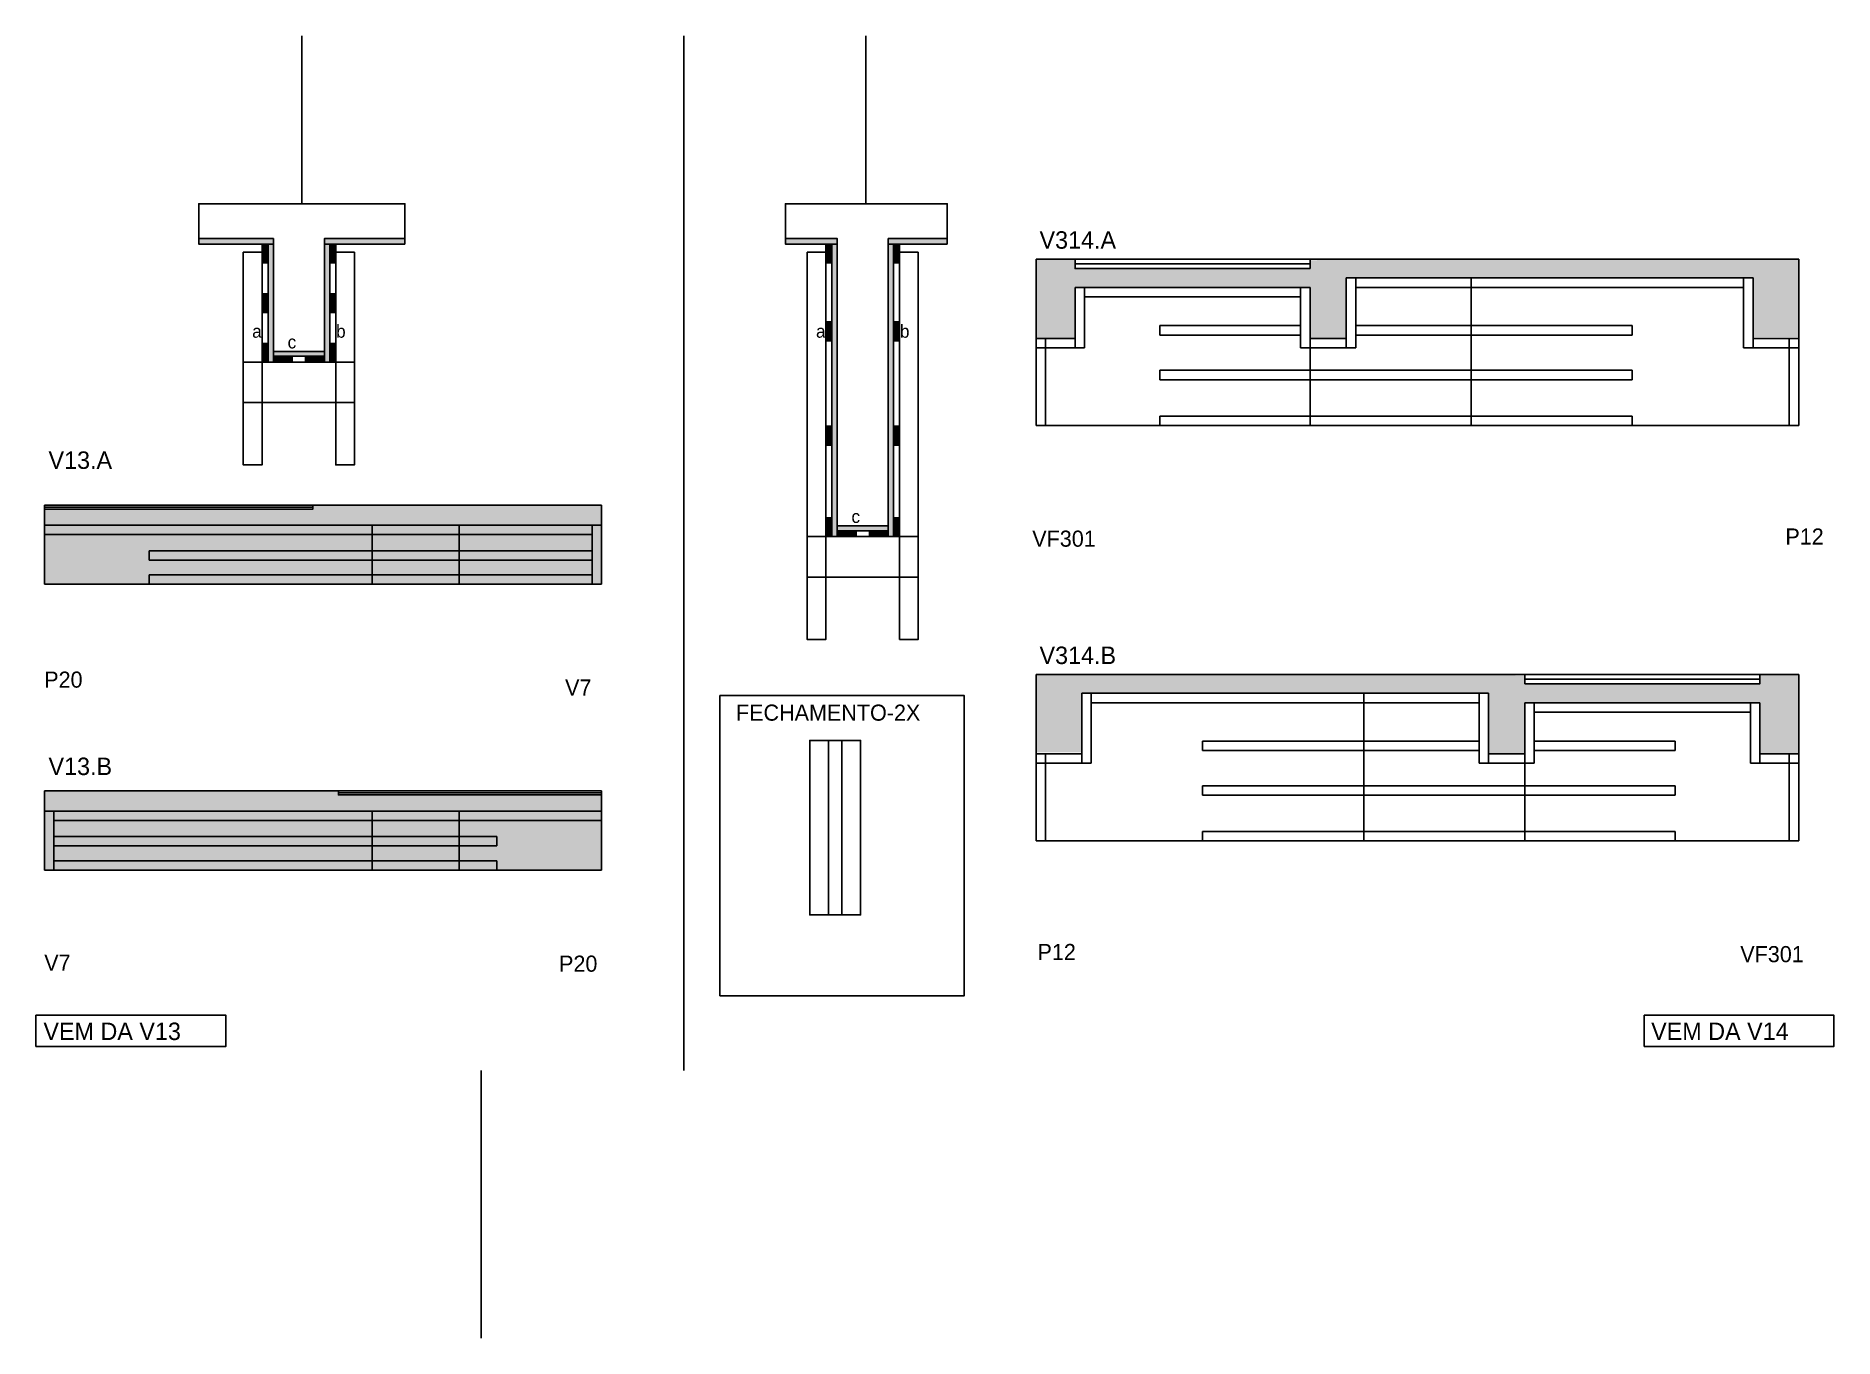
# Model space of a CAD drawing. Header units: metres. Extents: x 6738 to 8077, y 3907 to 4877.
import ezdxf

# ---------------------------------------------------------------- set-up
doc = ezdxf.new("R2010")
doc.units = ezdxf.units.M
for name, color, linetype in [('5', 7, 'Continuous'), ('CONCRETO', 7, 'Continuous'), ('COTA', 7, 'Continuous'), ('Cotas', 7, 'Continuous'), ('detalhes', 7, 'Continuous'), ('Hachura', 7, 'Continuous'), ('Madeira', 7, 'Continuous'), ('Painéis', 7, 'Continuous'), ('REAPROVEITAMENTO', 7, 'Continuous'), ('SARR_2.2x7', 7, 'Continuous'), ('SARR_3.5x7', 7, 'Continuous'), ('SARR_EDITAR', 7, 'Continuous'), ('TEXTO PILAR', 7, 'Continuous'), ('Texto Seção', 7, 'Continuous')]:
    doc.layers.add(name, color=color, linetype=linetype)

msp = doc.modelspace()

# ---------------------------------------------------------------- hatches: boundary and pattern name
at = {"layer": 'COTA'}
h = msp.add_hatch(color=7, dxfattribs=at)
h.dxf.hatch_style = 1
h.paths.add_polyline_path([(7511.7, 4689.8), (7686.7, 4689.8), (7686.7, 4689.8), (7686.7, 4651.8), (7686.7, 4651.8), (7713.7, 4651.8), (7713.7, 4651.8), (7713.7, 4710.8), (7713.7, 4710.8), (7686.7, 4709.9), (7686.7, 4709.9), (7686.7, 4703.8), (7686.7, 4703.8), (7511.7, 4703.8), (7511.7, 4703.8), (7511.7, 4710.8), (7511.7, 4710.8), (7482.7, 4710.8), (7482.7, 4710.8), (7482.7, 4651.8), (7482.7, 4651.8), (7511.7, 4651.8), (7511.7, 4651.8), (7511.7, 4689.8)])
h = msp.add_hatch(color=7, dxfattribs=at)
h.dxf.hatch_style = 1
h.paths.add_polyline_path([(7713.7, 4696.8), (8016.7, 4696.8), (8016.7, 4696.8), (8016.7, 4652.8), (8016.7, 4652.8), (8050.7, 4652.8), (8050.7, 4652.8), (8050.6, 4710.8), (8050.6, 4710.8), (7713.7, 4710.8), (7713.7, 4710.8), (7713.7, 4696.8)])
h = msp.add_hatch(color=7, dxfattribs=at)
h.dxf.hatch_style = 1
h.paths.add_polyline_path([(6944, 4524.6), (6744, 4524.6), (6744, 4524.6), (6744, 4512.6), (6744, 4512.6), (7159, 4512.6), (7159, 4512.6), (7159, 4527.6), (7159, 4527.6), (6944, 4527.6), (6944, 4527.6), (6944, 4524.6)])
h = msp.add_hatch(color=7, dxfattribs=at)
h.dxf.hatch_style = 1
h.paths.add_polyline_path([(7819.7, 4387.4), (7516.7, 4387.4), (7516.7, 4387.4), (7516.7, 4343.4), (7516.7, 4343.4), (7482.7, 4343.4), (7482.7, 4343.4), (7482.9, 4401.4), (7482.9, 4401.4), (7819.7, 4401.4), (7819.7, 4401.4), (7819.7, 4387.4), (7819.7, 4387.4)])
h = msp.add_hatch(color=7, dxfattribs=at)
h.dxf.hatch_style = 1
h.paths.add_polyline_path([(8021.7, 4380.4), (7846.7, 4380.4), (7846.7, 4380.4), (7846.7, 4342.3), (7846.7, 4342.3), (7819.7, 4342.3), (7819.7, 4342.3), (7819.7, 4401.4), (7819.7, 4401.4), (7846.7, 4400.4), (7846.7, 4400.4), (7846.7, 4394.4), (7846.7, 4394.4), (8021.7, 4394.4), (8021.7, 4394.4), (8021.7, 4401.4), (8021.7, 4401.4), (8050.7, 4401.4), (8050.7, 4401.4), (8050.7, 4342.4), (8050.7, 4342.4), (8021.7, 4342.4), (8021.7, 4342.4), (8021.7, 4380.4)])
h = msp.add_hatch(color=7, dxfattribs=at)
h.dxf.hatch_style = 1
h.paths.add_polyline_path([(6963, 4311.7), (7159, 4311.7), (7159, 4311.7), (7159, 4299.7), (7159, 4299.7), (6744, 4299.7), (6744, 4299.7), (6744, 4314.7), (6744, 4314.7), (6963, 4314.7), (6963, 4314.7), (6963, 4311.7)])
at = {"layer": 'Hachura'}
h = msp.add_hatch(color=7, dxfattribs=at)
h.dxf.hatch_style = 1
h.paths.add_polyline_path([(6914.5, 4722.1), (6914.5, 4726.1), (6914.5, 4726.1), (6858.9, 4726.1), (6858.9, 4726.1), (6858.9, 4722.1), (6858.9, 4722.1), (6914.5, 4722.1)])
h = msp.add_hatch(color=7, dxfattribs=at)
h.dxf.hatch_style = 1
h.paths.add_polyline_path([(6906.1, 4708.1), (6910.5, 4708.1), (6910.5, 4708.1), (6910.5, 4722.1), (6910.5, 4722.1), (6906.1, 4722.1), (6906.1, 4722.1), (6906.1, 4708.1)])
h = msp.add_hatch(color=7, dxfattribs=at)
h.dxf.hatch_style = 1
h.paths.add_polyline_path([(6910.5, 4722.1), (6914.5, 4722.1), (6914.5, 4722.1), (6914.5, 4634.1), (6914.5, 4634.1), (6910.5, 4634.1), (6910.5, 4634.1), (6910.5, 4722.1)])
h = msp.add_hatch(color=7, dxfattribs=at)
h.dxf.hatch_style = 1
h.paths.add_polyline_path([(7012.5, 4722.1), (7012.5, 4726.1), (7012.5, 4726.1), (6952.5, 4726.1), (6952.5, 4726.1), (6952.5, 4722.1), (6952.5, 4722.1), (7012.5, 4722.1)])
h = msp.add_hatch(color=7, dxfattribs=at)
h.dxf.hatch_style = 1
h.paths.add_polyline_path([(6956.5, 4724.1), (6952.5, 4724.1), (6952.5, 4724.1), (6952.5, 4634.1), (6952.5, 4634.1), (6956.5, 4634.1), (6956.5, 4634.1), (6956.5, 4724.1)])
h = msp.add_hatch(color=7, dxfattribs=at)
h.dxf.hatch_style = 1
h.paths.add_polyline_path([(6960.9, 4708.1), (6956.5, 4708.1), (6956.5, 4708.1), (6956.5, 4722.1), (6956.5, 4722.1), (6960.9, 4722.1), (6960.9, 4722.1), (6960.9, 4708.1)])
h = msp.add_hatch(color=7, dxfattribs=at)
h.dxf.hatch_style = 1
h.paths.add_polyline_path([(7334.5, 4722.1), (7334.5, 4726.1), (7334.5, 4726.1), (7295.9, 4726.1), (7295.9, 4726.1), (7295.9, 4722.1), (7295.9, 4722.1), (7334.5, 4722.1)])
h = msp.add_hatch(color=7, dxfattribs=at)
h.dxf.hatch_style = 1
h.paths.add_polyline_path([(7326.1, 4708.1), (7330.5, 4708.1), (7330.5, 4708.1), (7330.5, 4722.1), (7330.5, 4722.1), (7326.1, 4722.1), (7326.1, 4722.1), (7326.1, 4708.1)])
h = msp.add_hatch(color=7, dxfattribs=at)
h.dxf.hatch_style = 1
h.paths.add_polyline_path([(7330.5, 4722.1), (7334.5, 4722.1), (7334.5, 4722.1), (7334.5, 4504.1), (7334.5, 4504.1), (7330.5, 4504.1), (7330.5, 4504.1), (7330.5, 4722.1)])
h = msp.add_hatch(color=7, dxfattribs=at)
h.dxf.hatch_style = 1
h.paths.add_polyline_path([(7416.5, 4722.1), (7416.5, 4726.1), (7416.5, 4726.1), (7372.5, 4726.1), (7372.5, 4726.1), (7372.5, 4722.1), (7372.5, 4722.1), (7416.5, 4722.1)])
h = msp.add_hatch(color=7, dxfattribs=at)
h.dxf.hatch_style = 1
h.paths.add_polyline_path([(7376.5, 4724.1), (7372.5, 4724.1), (7372.5, 4724.1), (7372.5, 4504.1), (7372.5, 4504.1), (7376.5, 4504.1), (7376.5, 4504.1), (7376.5, 4724.1)])
h = msp.add_hatch(color=7, dxfattribs=at)
h.dxf.hatch_style = 1
h.paths.add_polyline_path([(7380.9, 4708.1), (7376.5, 4708.1), (7376.5, 4708.1), (7376.5, 4722.1), (7376.5, 4722.1), (7380.9, 4722.1), (7380.9, 4722.1), (7380.9, 4708.1)])
h = msp.add_hatch(color=7, dxfattribs=at)
h.dxf.hatch_style = 1
h.paths.add_polyline_path([(6906.1, 4671.1), (6910.5, 4671.1), (6910.5, 4671.1), (6910.5, 4685.1), (6910.5, 4685.1), (6906.1, 4685.1), (6906.1, 4685.1), (6906.1, 4671.1)])
h = msp.add_hatch(color=7, dxfattribs=at)
h.dxf.hatch_style = 1
h.paths.add_polyline_path([(6960.9, 4671.1), (6956.5, 4671.1), (6956.5, 4671.1), (6956.5, 4685.1), (6956.5, 4685.1), (6960.9, 4685.1), (6960.9, 4685.1), (6960.9, 4671.1)])
h = msp.add_hatch(color=7, dxfattribs=at)
h.dxf.hatch_style = 1
h.paths.add_polyline_path([(7326.1, 4650.1), (7330.5, 4650.1), (7330.5, 4650.1), (7330.5, 4664.1), (7330.5, 4664.1), (7326.1, 4664.1), (7326.1, 4664.1), (7326.1, 4650.1)])
h = msp.add_hatch(color=7, dxfattribs=at)
h.dxf.hatch_style = 1
h.paths.add_polyline_path([(7380.9, 4650.1), (7376.5, 4650.1), (7376.5, 4650.1), (7376.5, 4664.1), (7376.5, 4664.1), (7380.9, 4664.1), (7380.9, 4664.1), (7380.9, 4650.1)])
h = msp.add_hatch(color=7, dxfattribs=at)
h.dxf.hatch_style = 1
h.paths.add_polyline_path([(6906.1, 4634.1), (6910.5, 4634.1), (6910.5, 4634.1), (6910.5, 4648.1), (6910.5, 4648.1), (6906.1, 4648.1), (6906.1, 4648.1), (6906.1, 4634.1)])
h = msp.add_hatch(color=7, dxfattribs=at)
h.dxf.hatch_style = 1
h.paths.add_polyline_path([(6960.9, 4634.1), (6956.5, 4634.1), (6956.5, 4634.1), (6956.5, 4648.1), (6956.5, 4648.1), (6960.9, 4648.1), (6960.9, 4648.1), (6960.9, 4634.1)])
h = msp.add_hatch(color=7, dxfattribs=at)
h.dxf.hatch_style = 1
h.paths.add_polyline_path([(6952.5, 4638.5), (6952.5, 4642.1), (6952.5, 4642.1), (6914.5, 4642.1), (6914.5, 4642.1), (6914.5, 4638.5), (6914.5, 4638.5), (6952.5, 4638.5)])
h = msp.add_hatch(color=7, dxfattribs=at)
h.dxf.hatch_style = 1
h.paths.add_polyline_path([(6914.5, 4634.1), (6914.5, 4638.5), (6914.5, 4638.5), (6928.5, 4638.5), (6928.5, 4638.5), (6928.5, 4634.1), (6928.5, 4634.1), (6914.5, 4634.1)])
h = msp.add_hatch(color=7, dxfattribs=at)
h.dxf.hatch_style = 1
h.paths.add_polyline_path([(6952.5, 4634.1), (6952.5, 4638.5), (6952.5, 4638.5), (6938.5, 4638.5), (6938.5, 4638.5), (6938.5, 4634.1), (6938.5, 4634.1), (6952.5, 4634.1)])
h = msp.add_hatch(color=7, dxfattribs=at)
h.dxf.hatch_style = 1
h.paths.add_polyline_path([(7326.1, 4572.3), (7330.5, 4572.3), (7330.5, 4572.3), (7330.5, 4586.3), (7330.5, 4586.3), (7326.1, 4586.3), (7326.1, 4586.3), (7326.1, 4572.3)])
h = msp.add_hatch(color=7, dxfattribs=at)
h.dxf.hatch_style = 1
h.paths.add_polyline_path([(7380.9, 4572.3), (7376.5, 4572.3), (7376.5, 4572.3), (7376.5, 4586.3), (7376.5, 4586.3), (7380.9, 4586.3), (7380.9, 4586.3), (7380.9, 4572.3)])
h = msp.add_hatch(color=7, dxfattribs=at)
h.dxf.hatch_style = 1
h.paths.add_polyline_path([(7326.1, 4504.1), (7330.5, 4504.1), (7330.5, 4504.1), (7330.5, 4518.1), (7330.5, 4518.1), (7326.1, 4518.1), (7326.1, 4518.1), (7326.1, 4504.1)])
h = msp.add_hatch(color=7, dxfattribs=at)
h.dxf.hatch_style = 1
h.paths.add_polyline_path([(7380.9, 4504.1), (7376.5, 4504.1), (7376.5, 4504.1), (7376.5, 4518.1), (7376.5, 4518.1), (7380.9, 4518.1), (7380.9, 4518.1), (7380.9, 4504.1)])
h = msp.add_hatch(color=7, dxfattribs=at)
h.dxf.hatch_style = 1
h.paths.add_polyline_path([(7372.5, 4508.5), (7372.5, 4512.1), (7372.5, 4512.1), (7334.5, 4512.1), (7334.5, 4512.1), (7334.5, 4508.5), (7334.5, 4508.5), (7372.5, 4508.5)])
h = msp.add_hatch(color=7, dxfattribs=at)
h.dxf.hatch_style = 1
h.paths.add_polyline_path([(7334.5, 4504.1), (7334.5, 4508.5), (7334.5, 4508.5), (7348.5, 4508.5), (7348.5, 4508.5), (7348.5, 4504.1), (7348.5, 4504.1), (7334.5, 4504.1)])
h = msp.add_hatch(color=7, dxfattribs=at)
h.dxf.hatch_style = 1
h.paths.add_polyline_path([(7372.5, 4504.1), (7372.5, 4508.5), (7372.5, 4508.5), (7358.5, 4508.5), (7358.5, 4508.5), (7358.5, 4504.1), (7358.5, 4504.1), (7372.5, 4504.1)])
at = {"layer": 'REAPROVEITAMENTO'}
h = msp.add_hatch(color=7, dxfattribs=at)
h.dxf.hatch_style = 1
h.paths.add_polyline_path([(7159, 4468.9), (7159, 4512.9), (7159, 4512.9), (6744, 4512.4), (6744, 4512.4), (6744, 4468.4), (6744, 4468.4), (7159, 4468.9)])
h = msp.add_hatch(color=7, dxfattribs=at)
h.dxf.hatch_style = 1
h.paths.add_polyline_path([(6744, 4256), (6744, 4300), (6744, 4300), (7159, 4299.7), (7159, 4299.7), (7159, 4255.7), (7159, 4255.7), (6744, 4256), (6744, 4256)])

# ---------------------------------------------------------------- linework, layer by layer
at = {"color": 7, "lineweight": 25}
msp.add_line((7069.2, 3907.1), (7069.2, 4106.3), dxfattribs=at)
at = {"layer": 'CONCRETO', "color": 7, "lineweight": 25}
for points in [[(6858.9, 4726.1), (6858.9, 4752.1), (7012.5, 4752.1), (7012.5, 4726.1), (6952.5, 4726.1), (6952.5, 4642.1), (6914.5, 4642.1), (6914.5, 4726.1)], [(7295.9, 4726.1), (7295.9, 4752.1), (7416.5, 4752.1), (7416.5, 4726.1), (7372.5, 4726.1), (7372.5, 4512.1), (7334.5, 4512.1), (7334.5, 4726.1)]]:
    msp.add_lwpolyline(points, close=True, dxfattribs=at)
at = {"layer": 'COTA', "color": 7, "lineweight": 25}
for p, q in [((7220.3, 4877.1), (7220.3, 4106.3)), ((7482.7, 4710.8), (7482.7, 4651.8)), ((7511.7, 4710.8), (7482.7, 4710.8)), ((7686.7, 4710.8), (7713.7, 4710.8)), ((8050.7, 4710.8), (7713.7, 4710.8)), ((8050.7, 4710.8), (8050.7, 4651.8)), ((7159, 4527.6), (6944, 4527.6)), ((7159, 4527.6), (7159, 4512.6)), ((6744, 4512.6), (6744, 4524.6)), ((7482.7, 4401.4), (7482.7, 4342.4)), ((7482.7, 4401.4), (7819.7, 4401.4)), ((7846.7, 4401.4), (7819.7, 4401.4)), ((8021.7, 4401.4), (8050.7, 4401.4)), ((8050.7, 4401.4), (8050.7, 4342.4)), ((6744, 4314.7), (6744, 4299.7)), ((6744, 4314.7), (6963, 4314.7)), ((7159, 4299.7), (7159, 4311.7))]:
    msp.add_line(p, q, dxfattribs=at)
at = {"layer": 'Cotas', "color": 7, "lineweight": 25}
msp.add_lwpolyline([(7247.1, 4385.7), (7429.1, 4385.7), (7429.1, 4162.1), (7247.1, 4162.1)], close=True, dxfattribs=at)
at = {"layer": 'Defpoints', "color": 7, "lineweight": 25}
for p, q in [((6935.7, 4752.1), (6935.7, 4877.1)), ((7355.7, 4752.1), (7355.7, 4877.1))]:
    msp.add_line(p, q, dxfattribs=at)
at = {"layer": 'Madeira', "color": 7, "lineweight": 25}
for points in [[(6906.1, 4708.1), (6910.5, 4708.1), (6910.5, 4722.1), (6906.1, 4722.1)], [(6960.9, 4708.1), (6956.5, 4708.1), (6956.5, 4722.1), (6960.9, 4722.1)], [(7326.1, 4708.1), (7330.5, 4708.1), (7330.5, 4722.1), (7326.1, 4722.1)], [(7380.9, 4708.1), (7376.5, 4708.1), (7376.5, 4722.1), (7380.9, 4722.1)], [(6906.1, 4671.1), (6910.5, 4671.1), (6910.5, 4685.1), (6906.1, 4685.1)], [(6960.9, 4671.1), (6956.5, 4671.1), (6956.5, 4685.1), (6960.9, 4685.1)], [(7326.1, 4650.1), (7330.5, 4650.1), (7330.5, 4664.1), (7326.1, 4664.1)], [(7380.9, 4650.1), (7376.5, 4650.1), (7376.5, 4664.1), (7380.9, 4664.1)], [(6906.1, 4634.1), (6910.5, 4634.1), (6910.5, 4648.1), (6906.1, 4648.1)], [(6960.9, 4634.1), (6956.5, 4634.1), (6956.5, 4648.1), (6960.9, 4648.1)], [(6914.5, 4634.1), (6914.5, 4638.5), (6928.5, 4638.5), (6928.5, 4634.1)], [(6952.5, 4634.1), (6952.5, 4638.5), (6938.5, 4638.5), (6938.5, 4634.1)], [(7326.1, 4572.3), (7330.5, 4572.3), (7330.5, 4586.3), (7326.1, 4586.3)], [(7380.9, 4572.3), (7376.5, 4572.3), (7376.5, 4586.3), (7380.9, 4586.3)], [(7326.1, 4504.1), (7330.5, 4504.1), (7330.5, 4518.1), (7326.1, 4518.1)], [(7380.9, 4504.1), (7376.5, 4504.1), (7376.5, 4518.1), (7380.9, 4518.1)], [(7334.5, 4504.1), (7334.5, 4508.5), (7348.5, 4508.5), (7348.5, 4504.1)], [(7372.5, 4504.1), (7372.5, 4508.5), (7358.5, 4508.5), (7358.5, 4504.1)]]:
    msp.add_lwpolyline(points, close=True, dxfattribs=at)
at = {"layer": 'Painéis', "color": 7, "lineweight": 25}
for p, q in [((7686.7, 4689.8), (7511.7, 4689.8)), ((7511.7, 4651.8), (7511.7, 4689.8)), ((7686.7, 4651.8), (7686.7, 4689.8)), ((7713.7, 4696.8), (8016.7, 4696.8)), ((7713.7, 4651.8), (7713.7, 4696.8)), ((7806.7, 4586.8), (7806.7, 4696.8)), ((8016.7, 4651.8), (8016.7, 4696.8)), ((7482.7, 4586.8), (7482.7, 4651.8)), ((7482.7, 4651.8), (7511.7, 4651.8)), ((7686.7, 4586.8), (7686.7, 4651.8)), ((7713.7, 4651.8), (7686.7, 4651.8)), ((8050.7, 4651.8), (8016.7, 4651.8)), ((8050.7, 4586.8), (8050.7, 4651.8)), ((7713.7, 4586.8), (7482.7, 4586.8)), ((7713.7, 4586.8), (8050.7, 4586.8)), ((6744, 4512.6), (7159, 4512.6)), ((6744, 4468.6), (6744, 4512.6)), ((6988, 4468.6), (6988, 4512.6)), ((7053, 4468.6), (7053, 4512.6)), ((7159, 4468.6), (7159, 4512.6)), ((6744, 4468.6), (7159, 4468.6)), ((7819.7, 4387.4), (7516.7, 4387.4)), ((7516.7, 4342.4), (7516.7, 4387.4)), ((7726.7, 4277.4), (7726.7, 4387.4)), ((7819.7, 4342.3), (7819.7, 4387.4)), ((7846.7, 4380.4), (8021.7, 4380.4)), ((7846.7, 4342.3), (7846.7, 4380.4)), ((8021.7, 4342.4), (8021.7, 4380.4)), ((7351.9, 4352.3), (7314, 4352.3)), ((7314, 4222.3), (7314, 4352.3)), ((7351.9, 4352.3), (7351.9, 4222.3)), ((7482.7, 4277.4), (7482.7, 4342.4)), ((7482.7, 4342.4), (7516.7, 4342.4)), ((7819.7, 4342.3), (7846.7, 4342.3)), ((7846.7, 4277.4), (7846.7, 4342.3)), ((8050.7, 4342.4), (8021.7, 4342.4)), ((8050.7, 4277.4), (8050.7, 4342.4)), ((7159, 4299.7), (6744, 4299.7)), ((6744, 4255.7), (6744, 4299.7)), ((6988, 4255.7), (6988, 4299.7)), ((7053, 4255.7), (7053, 4299.7)), ((7159, 4255.7), (7159, 4299.7)), ((7819.7, 4277.4), (7482.7, 4277.4)), ((7819.7, 4277.4), (8050.7, 4277.4)), ((7159, 4255.7), (6744, 4255.7)), ((7351.9, 4222.3), (7314, 4222.3))]:
    msp.add_line(p, q, dxfattribs=at)
for points in [[(6914.5, 4722.1), (6914.5, 4726.1), (6858.9, 4726.1), (6858.9, 4722.1)], [(6910.5, 4722.1), (6914.5, 4722.1), (6914.5, 4634.1), (6910.5, 4634.1)], [(7012.5, 4722.1), (7012.5, 4726.1), (6952.5, 4726.1), (6952.5, 4722.1)], [(6956.5, 4722.1), (6952.5, 4722.1), (6952.5, 4634.1), (6956.5, 4634.1)], [(7334.5, 4722.1), (7334.5, 4726.1), (7295.9, 4726.1), (7295.9, 4722.1)], [(7330.5, 4722.1), (7334.5, 4722.1), (7334.5, 4504.1), (7330.5, 4504.1)], [(7416.5, 4722.1), (7416.5, 4726.1), (7372.5, 4726.1), (7372.5, 4722.1)], [(7376.5, 4722.1), (7372.5, 4722.1), (7372.5, 4504.1), (7376.5, 4504.1)], [(7686.7, 4703.8), (7511.7, 4703.8), (7511.7, 4710.8), (7686.7, 4710.8)], [(6952.5, 4638.5), (6952.5, 4642.1), (6914.5, 4642.1), (6914.5, 4638.5)], [(6744, 4527.6), (6944, 4527.6), (6944, 4524.6), (6744, 4524.6)], [(7372.5, 4508.5), (7372.5, 4512.1), (7334.5, 4512.1), (7334.5, 4508.5)], [(7846.7, 4394.4), (8021.7, 4394.4), (8021.7, 4401.4), (7846.7, 4401.4)], [(7159, 4314.7), (6963, 4314.7), (6963, 4311.7), (7159, 4311.7)]]:
    msp.add_lwpolyline(points, close=True, dxfattribs=at)
at = {"layer": 'SARR_2.2x7', "color": 7, "lineweight": 25}
for p, q in [((7686.7, 4707.3), (7511.7, 4707.3)), ((7518.7, 4644.8), (7518.7, 4689.8)), ((7679.7, 4644.8), (7679.7, 4689.8)), ((7720.7, 4644.8), (7720.7, 4696.8)), ((7720.7, 4689.8), (7806.7, 4689.8)), ((7806.7, 4689.8), (8009.7, 4689.8)), ((8009.7, 4644.8), (8009.7, 4696.8)), ((7679.7, 4682.8), (7518.7, 4682.8)), ((7686.7, 4682.8), (7686.7, 4682.8)), ((7574.7, 4661.3), (7679.7, 4661.3)), ((7574.7, 4654.3), (7574.7, 4661.3)), ((7720.7, 4661.3), (7806.7, 4661.3)), ((7806.7, 4661.3), (7926.7, 4661.3)), ((7926.7, 4654.3), (7926.7, 4661.3)), ((7489.7, 4586.8), (7489.7, 4651.8)), ((7511.7, 4651.8), (7511.7, 4644.8)), ((7574.7, 4654.3), (7679.7, 4654.3)), ((7686.7, 4656.3), (7686.7, 4656.3)), ((7686.7, 4651.8), (7686.7, 4644.8)), ((7686.7, 4649.3), (7686.7, 4649.3)), ((7713.7, 4651.8), (7713.7, 4644.8)), ((7720.7, 4654.3), (7806.7, 4654.3)), ((7806.7, 4654.3), (7926.7, 4654.3)), ((8016.7, 4651.8), (8016.7, 4644.8)), ((8043.7, 4586.8), (8043.7, 4651.8)), ((7482.7, 4644.8), (7511.7, 4644.8)), ((7511.7, 4644.8), (7518.7, 4644.8)), ((7686.7, 4644.8), (7679.7, 4644.8)), ((7713.7, 4644.8), (7686.7, 4644.8)), ((7713.7, 4644.8), (7720.7, 4644.8)), ((8016.7, 4644.8), (8009.7, 4644.8)), ((8050.7, 4644.8), (8016.7, 4644.8)), ((7574.7, 4628), (7686.7, 4628)), ((7574.7, 4621), (7574.7, 4628)), ((7574.7, 4621), (7686.7, 4621)), ((7686.7, 4628), (7806.7, 4628)), ((7686.7, 4621), (7806.7, 4621)), ((7806.7, 4628), (7926.7, 4628)), ((7806.7, 4621), (7926.7, 4621)), ((7926.7, 4621), (7926.7, 4628)), ((7686.7, 4593.8), (7574.7, 4593.8)), ((7574.7, 4586.8), (7574.7, 4593.8)), ((7686.7, 4593.8), (7806.7, 4593.8)), ((7806.7, 4593.8), (7926.7, 4593.8)), ((7926.7, 4586.8), (7926.7, 4593.8)), ((6744, 4505.6), (6988, 4505.6)), ((6988, 4505.6), (7053, 4505.6)), ((7053, 4505.6), (7152, 4505.6)), ((7152, 4468.6), (7152, 4512.6)), ((6822, 4493.6), (6988, 4493.6)), ((6822, 4486.6), (6822, 4493.6)), ((6988, 4493.6), (7053, 4493.6)), ((7053, 4493.6), (7152, 4493.6)), ((6822, 4486.6), (6988, 4486.6)), ((6822, 4475.6), (6988, 4475.6)), ((6822, 4468.6), (6822, 4475.6)), ((6988, 4486.6), (7053, 4486.6)), ((6988, 4475.6), (7053, 4475.6)), ((7053, 4486.6), (7152, 4486.6)), ((7053, 4475.6), (7152, 4475.6)), ((7846.7, 4397.9), (8021.7, 4397.9)), ((7523.7, 4335.4), (7523.7, 4387.4)), ((7726.7, 4380.4), (7523.7, 4380.4)), ((7812.8, 4380.4), (7726.7, 4380.4)), ((7812.8, 4335.3), (7812.8, 4387.4)), ((7853.7, 4335.3), (7853.7, 4380.4)), ((8014.7, 4335.4), (8014.7, 4380.4)), ((7846.7, 4373.4), (7846.7, 4373.4)), ((7853.7, 4373.4), (8014.7, 4373.4)), ((7489.7, 4277.4), (7489.7, 4342.4)), ((7516.7, 4342.4), (7516.7, 4335.4)), ((7726.7, 4351.8), (7606.7, 4351.8)), ((7606.7, 4344.8), (7606.7, 4351.8)), ((7726.7, 4344.8), (7606.7, 4344.8)), ((7812.8, 4351.8), (7726.7, 4351.8)), ((7812.8, 4344.8), (7726.7, 4344.8)), ((7819.7, 4342.3), (7819.7, 4335.3)), ((7819.7, 4339.8), (7819.8, 4339.8)), ((7846.7, 4346.8), (7846.7, 4346.8)), ((7846.7, 4342.3), (7846.7, 4335.3)), ((7846.7, 4339.8), (7846.7, 4339.8)), ((7958.7, 4351.8), (7853.7, 4351.8)), ((7958.7, 4344.8), (7853.7, 4344.8)), ((7958.7, 4344.8), (7958.7, 4351.8)), ((8021.7, 4342.4), (8021.7, 4335.4)), ((8043.7, 4277.4), (8043.7, 4342.4)), ((7482.7, 4335.4), (7516.7, 4335.4)), ((7516.7, 4335.4), (7523.7, 4335.4)), ((7819.7, 4335.3), (7812.7, 4335.3)), ((7819.7, 4335.3), (7846.7, 4335.3)), ((7846.7, 4335.3), (7853.7, 4335.3)), ((8021.7, 4335.4), (8014.7, 4335.4)), ((8050.7, 4335.4), (8021.7, 4335.4)), ((7726.7, 4318.5), (7606.7, 4318.5)), ((7606.7, 4311.5), (7606.7, 4318.5)), ((7846.7, 4318.5), (7726.7, 4318.5)), ((7958.7, 4318.5), (7846.7, 4318.5)), ((7958.7, 4311.5), (7958.7, 4318.5)), ((6750.9, 4255.7), (6750.9, 4299.7)), ((7726.7, 4311.5), (7606.7, 4311.5)), ((7846.7, 4311.5), (7726.7, 4311.5)), ((7958.7, 4311.5), (7846.7, 4311.5)), ((6988, 4292.7), (6750.9, 4292.7)), ((7053, 4292.7), (6988, 4292.7)), ((7159, 4292.7), (7053, 4292.7)), ((6988, 4280.7), (6750.9, 4280.7)), ((6988, 4273.7), (6750.9, 4273.7)), ((7053, 4280.7), (6988, 4280.7)), ((7053, 4273.7), (6988, 4273.7)), ((7081, 4280.7), (7053, 4280.7)), ((7081, 4273.7), (7053, 4273.7)), ((7081, 4273.7), (7081, 4280.7)), ((7726.7, 4284.4), (7606.7, 4284.4)), ((7606.7, 4277.4), (7606.7, 4284.4)), ((7846.7, 4284.4), (7726.7, 4284.4)), ((7846.7, 4284.4), (7958.7, 4284.4)), ((7958.7, 4277.4), (7958.7, 4284.4)), ((6988, 4262.7), (6750.9, 4262.7)), ((7053, 4262.7), (6988, 4262.7)), ((7081, 4262.7), (7053, 4262.7)), ((7081, 4255.7), (7081, 4262.7))]:
    msp.add_line(p, q, dxfattribs=at)
for points in [[(7328, 4352.3), (7314, 4352.3), (7314, 4222.3), (7328, 4222.3)], [(7337.9, 4352.3), (7351.9, 4352.3), (7351.9, 4222.3), (7337.9, 4222.3)]]:
    msp.add_lwpolyline(points, close=True, dxfattribs=at)
at = {"layer": 'SARR_3.5x7', "color": 7, "lineweight": 25}
for points in [[(6892.1, 4716.1), (6906.1, 4716.1), (6906.1, 4557.6), (6892.1, 4557.6)], [(6974.9, 4716.1), (6960.9, 4716.1), (6960.9, 4557.6), (6974.9, 4557.6)], [(7312.1, 4716.1), (7326.1, 4716.1), (7326.1, 4427.6), (7312.1, 4427.6)], [(7394.9, 4716.1), (7380.9, 4716.1), (7380.9, 4427.6), (7394.9, 4427.6)], [(6892.1, 4634.1), (6974.9, 4634.1), (6974.9, 4604), (6892.1, 4604)], [(7312.1, 4504.1), (7394.9, 4504.1), (7394.9, 4474), (7312.1, 4474)]]:
    msp.add_lwpolyline(points, close=True, dxfattribs=at)
at = {"layer": 'SARR_EDITAR', "color": 7, "lineweight": 25}
for p, q in [((6944, 4526.1), (6744, 4526.1)), ((6963, 4313.2), (7159, 4313.2))]:
    msp.add_line(p, q, dxfattribs=at)
at = {"layer": 'Texto Seção', "color": 7, "lineweight": 25}
for points in [[(6737.6, 4147.6), (6879.1, 4147.6), (6879.1, 4124.4), (6737.6, 4124.4)], [(7935.6, 4147.6), (8077, 4147.6), (8077, 4124.4), (7935.6, 4124.4)]]:
    msp.add_lwpolyline(points, close=True, dxfattribs=at)

# ---------------------------------------------------------------- texts
at = {"layer": '5', "color": 7, "lineweight": 25}
for s, p in [('VF301', (7479.8, 4496.6)), ('P12', (8040.8, 4498.2)), ('P20', (6743.8, 4391.6)), ('V7', (7131.8, 4385.7)), ('V7', (6743.8, 4180.7)), ('P12', (7483.7, 4188.7)), ('VF301', (8007.2, 4187.1)), ('P20', (7127.3, 4180))]:
    msp.add_text(s, height=12, dxfattribs=at).set_placement(p)
at = {"layer": 'detalhes', "color": 7, "lineweight": 25}
for s, p in [('b', (6961.2, 4652.3)), ('b', (7381.2, 4652.3)), ('a', (6898.7, 4652.3)), ('c', (6925.1, 4644.3)), ('a', (7318.7, 4652.3)), ('c', (7345.1, 4514.3))]:
    msp.add_text(s, height=9.6, dxfattribs=at).set_placement(p)
at = {"layer": 'TEXTO PILAR', "color": 7, "lineweight": 25}
msp.add_text('FECHAMENTO-2X', height=12, dxfattribs=at).set_placement((7259.1, 4367))
at = {"layer": 'Texto Seção', "color": 7, "lineweight": 25}
for s, p in [('V314.A', (7485.2, 4718.6)), ('V13.A', (6747, 4554.6)), ('V314.B', (7485.2, 4409.2)), ('V13.B', (6747, 4326.5)), ('VEM DA V13', (6743.2, 4129.1)), ('VEM DA V14', (7940.8, 4129.1))]:
    msp.add_text(s, height=13, dxfattribs=at).set_placement(p)

doc.saveas('drawing.dxf')
